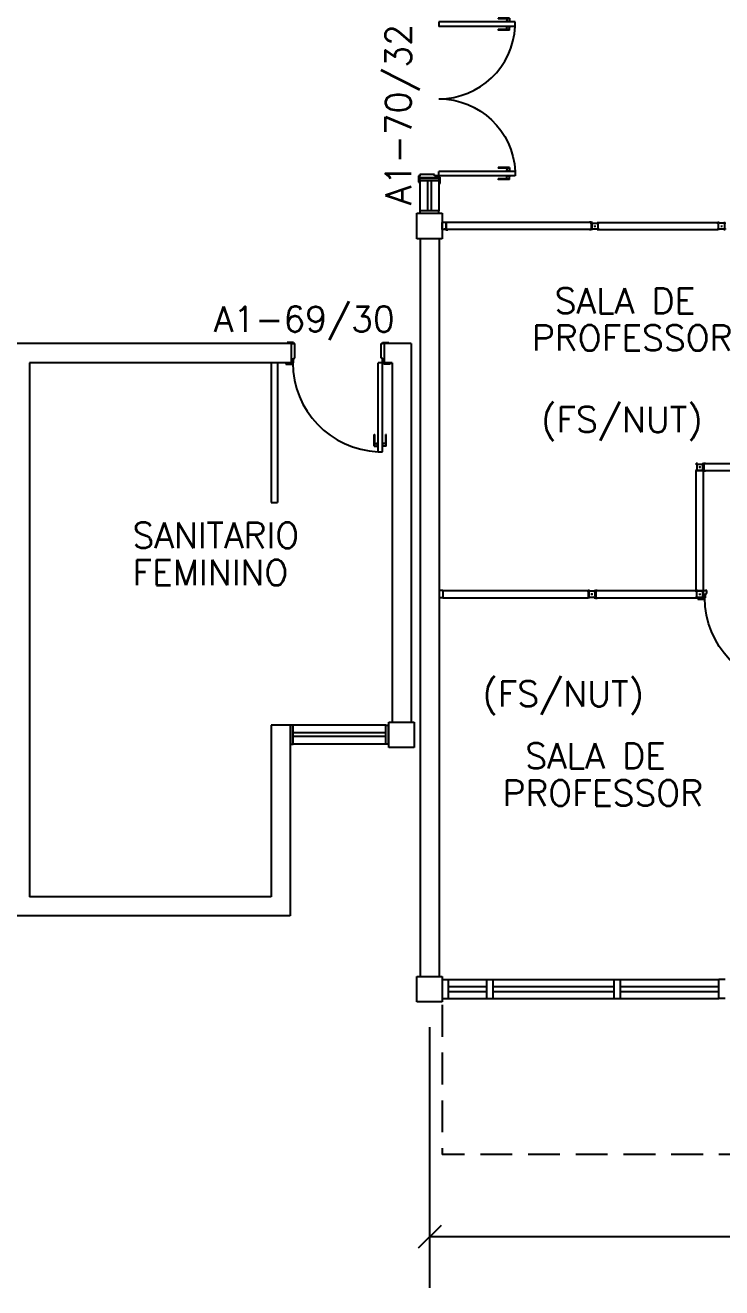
# Model space of a CAD drawing. Header units: millimetres. Extents: x 4436 to 4619, y 1272 to 1428.
# Drawn here: x 4502.29 to 4507.76, y 1294.45 to 1304.38 of the extents above; entities that cross this region are included whole.
import ezdxf

# ---------------------------------------------------------------- set-up
doc = ezdxf.new("R2010")
doc.units = ezdxf.units.MM
doc.linetypes.add('HIDDEN', pattern=[0.375, 0.25, -0.125])
for name, color, linetype in [('ALV', 2, 'Continuous'), ('DIV2', 2, 'Continuous'), ('DIVC', 2, 'Continuous'), ('ENDEREÇO', 2, 'Continuous'), ('ESTR', 3, 'Continuous'), ('JANELA', 1, 'Continuous'), ('MACANETA', 2, 'Continuous'), ('MARCO', 2, 'Continuous'), ('PORTA', 2, 'Continuous'), ('PROJ', 1, 'HIDDEN'), ('TEXTO', 2, 'Continuous'), ('TXT CENTRO DE CUSTO', 2, 'Continuous')]:
    doc.layers.add(name, color=color, linetype=linetype)
doc.styles.add('1-200', font='simplex.shx', dxfattribs={"height": 0.4})
doc.styles.add('UNB1-100', font='simplex.shx', dxfattribs={"height": 0.2})
doc.dimstyles.new('1-200', dxfattribs={"dimtxt": 0.4, "dimasz": 0.18, "dimexe": 0.4, "dimexo": 0.2, "dimgap": 0.09, "dimtad": 1, "dimdec": 4, "dimzin": 0, "dimdsep": 46, "dimtxsty": '1-200', "dimblk": 'OBLIQUE', "dimcen": 0.09, "dimclrd": 1, "dimclre": 1, "dimclrt": 256, "dimadec": 0, "dimazin": 0, "dimtfac": 1, "dimtdec": 4, "dimtix": 1, "dimtofl": 0, "dimtmove": 0, "dimatfit": 3, "dimldrblk": 'OBLIQUE', "dimfxl": 0.18, "dimtolj": 1, "dimtzin": 0, "dimarcsym": 0})

# ---------------------------------------------------------------- blocks, each defined once
blk = doc.blocks.new('DOOR70')
at = {"layer": 'MACANETA', "color": 1}
for p, q in [((-0.015, -0.565), (-0.01, -0.565)), ((-0.015, -0.655), (-0.015, -0.565)), ((-0.01, -0.655), (-0.01, -0.565)), ((0.08, -0.565), (0.075, -0.565)), ((0.075, -0.655), (0.075, -0.565)), ((0.08, -0.655), (0.08, -0.565)), ((-0.015, -0.655), (0.012, -0.655)), ((-0.01, -0.635), (0.012, -0.635)), ((0.012, -0.6625), (0.012, -0.6275)), ((0.012, -0.6275), (0.015, -0.6275)), ((0.012, -0.6625), (0.015, -0.6625)), ((0.053, -0.6275), (0.05, -0.6275)), ((0.053, -0.6625), (0.05, -0.6625)), ((0.053, -0.6625), (0.053, -0.6275)), ((0.075, -0.635), (0.053, -0.635)), ((0.08, -0.655), (0.053, -0.655))]:
    blk.add_line(p, q, dxfattribs=at)
at = {"layer": 'PORTA'}
for p, q in [((0.015, -0.7), (0.015, 0)), ((0.015, 0), (0.05, 0)), ((0.05, -0.7), (0.05, 0)), ((0.05, -0.7), (0.015, -0.7))]:
    blk.add_line(p, q, dxfattribs=at)
at = {"layer": 'PORTA', "color": 1}
blk.add_arc((0.02, 0), 0.7, 272.4563, 0, dxfattribs=at)
blk = doc.blocks.new('DOOR-70')
at = {"layer": 'MACANETA', "color": 1}
for p, q in [((-0.08, -0.655), (-0.08, -0.565)), ((-0.08, -0.565), (-0.075, -0.565)), ((-0.075, -0.655), (-0.075, -0.565)), ((0.01, -0.655), (0.01, -0.565)), ((0.015, -0.565), (0.01, -0.565)), ((0.015, -0.655), (0.015, -0.565)), ((-0.08, -0.655), (-0.053, -0.655)), ((-0.075, -0.635), (-0.053, -0.635)), ((-0.053, -0.6275), (-0.05, -0.6275)), ((-0.053, -0.6625), (-0.053, -0.6275)), ((-0.053, -0.6625), (-0.05, -0.6625)), ((-0.012, -0.6275), (-0.015, -0.6275)), ((-0.012, -0.6625), (-0.015, -0.6625)), ((-0.012, -0.6625), (-0.012, -0.6275)), ((0.01, -0.635), (-0.012, -0.635)), ((0.015, -0.655), (-0.012, -0.655))]:
    blk.add_line(p, q, dxfattribs=at)
at = {"layer": 'PORTA'}
for p, q in [((-0.05, -0.7), (-0.05, 0)), ((-0.015, 0), (-0.05, 0)), ((-0.015, -0.7), (-0.015, 0)), ((-0.05, -0.7), (-0.015, -0.7))]:
    blk.add_line(p, q, dxfattribs=at)
at = {"layer": 'PORTA', "color": 1}
blk.add_arc((-0.02, 0), 0.7, 180, 267.5437, dxfattribs=at)
blk = doc.blocks.new('DIV10')
for p, q in [((-0.0051, 0), (0.0051, 0)), ((0, -0.0051), (0, 0.0051)), ((0.0285, 0.0285), (0.9715, 0.0285)), ((0.0285, -0.0285), (0.0285, 0.0285)), ((0.9715, -0.0285), (0.9715, 0.0285)), ((0.9949, 0), (1.0051, 0)), ((1, -0.0051), (1, 0.0051)), ((0.0285, -0.0285), (0.9715, -0.0285))]:
    blk.add_line(p, q)
blk = doc.blocks.new('DIV12')
for p, q in [((-0.0051, 0), (0.0051, 0)), ((0, -0.0051), (0, 0.0051)), ((0.0285, 0.0285), (1.1715, 0.0285)), ((0.0285, -0.0285), (0.0285, 0.0285)), ((1.1715, -0.0285), (1.1715, 0.0285)), ((1.1949, 0), (1.2051, 0)), ((1.2, -0.0051), (1.2, 0.0051)), ((0.0285, -0.0285), (1.1715, -0.0285))]:
    blk.add_line(p, q)
blk = doc.blocks.new('IMTT')
for p, q in [((-0.0049, 0), (0.0049, 0)), ((0.0285, 0.0285), (0, 0.0285)), ((0, -0.0285), (0, 0.0285)), ((0.0285, -0.0285), (0, -0.0285))]:
    blk.add_line(p, q)
blk = doc.blocks.new('MTT')
for p, q in [((-0.0285, 0.0185), (-0.0285, 0.0285)), ((-0.0185, 0.0285), (-0.0285, 0.0285)), ((-0.0235, 0.0185), (-0.0285, 0.0185)), ((-0.0235, 0.0185), (-0.0235, -0.0185)), ((-0.0185, 0.0235), (-0.0185, 0.0285)), ((-0.0185, 0.0235), (0.0185, 0.0235)), ((-0.0049, 0), (0.0049, 0)), ((0, -0.0049), (0, 0.0049)), ((0.0185, 0.0235), (0.0185, 0.0285)), ((0.0185, 0.0285), (0.0285, 0.0285)), ((0.0235, 0.0185), (0.0285, 0.0185)), ((0.0235, 0.0185), (0.0235, -0.0185)), ((0.0285, 0.0185), (0.0285, 0.0285)), ((-0.0285, -0.0185), (-0.0235, -0.0185)), ((-0.0285, -0.0185), (-0.0285, -0.0285)), ((-0.0185, -0.0285), (-0.0285, -0.0285)), ((0.0185, -0.0235), (-0.0185, -0.0235)), ((-0.0185, -0.0235), (-0.0185, -0.0285)), ((0.0185, -0.0235), (0.0185, -0.0285)), ((0.0185, -0.0285), (0.0285, -0.0285)), ((0.0285, -0.0185), (0.0235, -0.0185)), ((0.0285, -0.0185), (0.0285, -0.0285))]:
    blk.add_line(p, q)
blk = doc.blocks.new('DOOR-60')
at = {"layer": 'MACANETA', "color": 1}
for p, q in [((-0.08, -0.555), (-0.08, -0.465)), ((-0.08, -0.465), (-0.075, -0.465)), ((-0.075, -0.555), (-0.075, -0.465)), ((0.01, -0.555), (0.01, -0.465)), ((0.015, -0.465), (0.01, -0.465)), ((0.015, -0.555), (0.015, -0.465)), ((-0.08, -0.555), (-0.053, -0.555)), ((-0.075, -0.535), (-0.053, -0.535)), ((-0.053, -0.5275), (-0.05, -0.5275)), ((-0.053, -0.5625), (-0.053, -0.5275)), ((-0.053, -0.5625), (-0.05, -0.5625)), ((-0.012, -0.5275), (-0.015, -0.5275)), ((-0.012, -0.5625), (-0.015, -0.5625)), ((-0.012, -0.5625), (-0.012, -0.5275)), ((0.01, -0.535), (-0.012, -0.535)), ((0.015, -0.555), (-0.012, -0.555))]:
    blk.add_line(p, q, dxfattribs=at)
at = {"layer": 'PORTA'}
for p, q in [((-0.05, -0.6), (-0.05, 0)), ((-0.015, 0), (-0.05, 0)), ((-0.015, -0.6), (-0.015, 0)), ((-0.05, -0.6), (-0.015, -0.6))]:
    blk.add_line(p, q, dxfattribs=at)
at = {"layer": 'PORTA', "color": 1}
blk.add_arc((-0.02, 0), 0.6, 180, 267.13401, dxfattribs=at)
blk = doc.blocks.new('_Oblique')
at = {"color": 0, "linetype": 'ByBlock', "lineweight": -2}
blk.add_line((-0.5, -0.5), (0.5, 0.5), dxfattribs=at)
blk = doc.blocks.new('*D64')
at = {"layer": 'DEFPOINTS', "color": 0, "transparency": 16777216}
for p in [(4505.4644, 1296.6984), (4511.4644, 1296.6984), (4505.4644, 1294.8498)]:
    blk.add_point(p, dxfattribs=at)
at = {"layer": 'TXT CENTRO DE CUSTO', "color": 1, "lineweight": -2, "transparency": 16777216}
for p, q in [((4505.4644, 1296.4984), (4505.4644, 1294.4498)), ((4511.4644, 1296.4984), (4511.4644, 1294.4498)), ((4511.4644, 1294.8498), (4505.4644, 1294.8498))]:
    blk.add_line(p, q, dxfattribs=at)
at = {"layer": 'TXT CENTRO DE CUSTO', "color": 1, "lineweight": -2, "transparency": 16777216, "xscale": 0.18, "yscale": 0.18, "zscale": 0.18, "rotation": 180}
blk.add_blockref('_Oblique', (4505.4644, 1294.8498), dxfattribs=at)
at = {"layer": 'TXT CENTRO DE CUSTO', "color": 1, "lineweight": -2, "transparency": 16777216, "xscale": 0.18, "yscale": 0.18, "zscale": 0.18}
blk.add_blockref('_Oblique', (4511.4644, 1294.8498), dxfattribs=at)
at = {"layer": 'TXT CENTRO DE CUSTO', "transparency": 16777216, "insert": (4508.4644, 1295.1398), "char_height": 0.4, "attachment_point": 5, "style": '1-200'}
blk.add_mtext('\\A1;FS', dxfattribs=at)

msp = doc.modelspace()

# ---------------------------------------------------------------- linework, layer by layer
at = {"layer": 'ALV'}
for p, q in [((4505.38781, 1303.17333), (4505.38781, 1303.17833)), ((4505.53781, 1303.17833), (4505.38781, 1303.17833)), ((4505.53781, 1303.17333), (4505.38781, 1303.17333)), ((4505.53781, 1303.17333), (4505.53781, 1303.17833)), ((4505.38941, 1302.69845), (4505.38941, 1296.89845)), ((4505.53941, 1302.69845), (4505.53941, 1296.89845)), ((4504.37941, 1301.87345), (4500.10941, 1301.87345)), ((4504.37941, 1301.72345), (4504.37941, 1301.87345)), ((4505.31941, 1301.87345), (4505.10941, 1301.87345)), ((4505.10941, 1301.72345), (4505.10941, 1301.87345)), ((4505.31941, 1301.87345), (4505.31941, 1298.89845)), ((4502.31941, 1301.72345), (4502.31941, 1297.52345)), ((4504.37941, 1301.72345), (4502.31941, 1301.72345)), ((4505.16941, 1301.72345), (4505.10941, 1301.72345)), ((4505.16941, 1301.72345), (4505.16941, 1298.89845)), ((4504.21941, 1298.87345), (4504.21941, 1297.52345)), ((4504.37191, 1298.87345), (4504.21941, 1298.87345)), ((4504.36941, 1298.87345), (4504.36941, 1297.37345)), ((4504.37191, 1298.87345), (4504.37191, 1298.72345)), ((4505.14191, 1298.72345), (4505.14191, 1298.87345)), ((4505.14441, 1298.87345), (4505.14191, 1298.87345)), ((4504.37191, 1298.72345), (4504.36941, 1298.72345)), ((4505.14441, 1298.72345), (4505.14191, 1298.72345)), ((4504.21941, 1297.52345), (4502.31941, 1297.52345)), ((4504.36941, 1297.37345), (4500.11941, 1297.37345)), ((4505.56441, 1296.87345), (4505.61441, 1296.87345)), ((4505.61441, 1296.72345), (4505.61441, 1296.87345)), ((4505.91441, 1296.72345), (4505.91441, 1296.87345)), ((4505.91441, 1296.87345), (4505.96441, 1296.87345)), ((4505.96441, 1296.72345), (4505.96441, 1296.87345)), ((4506.91441, 1296.72345), (4506.91441, 1296.87345)), ((4506.91441, 1296.87345), (4506.96441, 1296.87345)), ((4506.96441, 1296.72345), (4506.96441, 1296.87345)), ((4507.73941, 1296.72345), (4507.73941, 1296.87345)), ((4507.78941, 1296.87345), (4507.73941, 1296.87345)), ((4505.56441, 1296.72345), (4505.61441, 1296.72345)), ((4505.91441, 1296.72345), (4505.96441, 1296.72345)), ((4506.91441, 1296.72345), (4506.96441, 1296.72345)), ((4507.78941, 1296.72345), (4507.73941, 1296.72345))]:
    msp.add_line(p, q, dxfattribs=at)
at = {"layer": 'DIV2'}
for p, q in [((4505.58791, 1302.81695), (4505.59291, 1302.81695)), ((4505.58791, 1302.81495), (4505.58791, 1302.81695)), ((4505.58791, 1302.81495), (4505.59291, 1302.81495)), ((4505.58791, 1302.78195), (4505.59291, 1302.78195)), ((4505.58791, 1302.77995), (4505.58791, 1302.78195)), ((4505.58791, 1302.77995), (4505.59291, 1302.77995)), ((4505.59291, 1302.82895), (4505.6073, 1302.82895)), ((4505.59291, 1302.82895), (4505.59291, 1302.81695)), ((4505.59291, 1302.81495), (4505.59291, 1302.78195)), ((4505.59291, 1302.77995), (4505.59291, 1302.76795)), ((4505.59291, 1302.76795), (4505.6073, 1302.76795)), ((4506.73391, 1302.82695), (4505.59491, 1302.82695)), ((4505.59491, 1302.82695), (4505.59491, 1302.76995)), ((4506.73391, 1302.76995), (4505.59491, 1302.76995)), ((4505.6073, 1302.82695), (4505.6073, 1302.82895)), ((4505.6073, 1302.76795), (4505.6073, 1302.76995)), ((4506.73591, 1302.82895), (4506.72153, 1302.82895)), ((4506.72153, 1302.82695), (4506.72153, 1302.82895)), ((4506.72153, 1302.76795), (4506.72153, 1302.76995)), ((4506.73591, 1302.76795), (4506.72153, 1302.76795)), ((4506.73391, 1302.82695), (4506.73391, 1302.76995)), ((4506.73591, 1302.82895), (4506.73591, 1302.81695)), ((4506.74091, 1302.81695), (4506.73591, 1302.81695)), ((4506.74091, 1302.81495), (4506.73591, 1302.81495)), ((4506.73591, 1302.81495), (4506.73591, 1302.78195)), ((4506.74091, 1302.78195), (4506.73591, 1302.78195)), ((4506.74091, 1302.77995), (4506.73591, 1302.77995)), ((4506.73591, 1302.77995), (4506.73591, 1302.76795)), ((4506.74091, 1302.81495), (4506.74091, 1302.81695)), ((4506.74091, 1302.77995), (4506.74091, 1302.78195)), ((4506.75931, 1302.79845), (4506.76951, 1302.79845)), ((4506.76441, 1302.80355), (4506.76441, 1302.79335)), ((4506.79291, 1302.82695), (4507.73121, 1302.82695)), ((4506.79291, 1302.76995), (4507.73121, 1302.76995)), ((4504.21941, 1301.72345), (4504.21941, 1300.62345)), ((4504.26941, 1301.72345), (4504.26941, 1300.62345)), ((4507.58486, 1300.90347), (4507.59506, 1300.90347)), ((4507.58996, 1300.90857), (4507.58996, 1300.89837)), ((4507.61346, 1300.92197), (4507.61846, 1300.92197)), ((4507.61346, 1300.91997), (4507.61346, 1300.92197)), ((4507.61346, 1300.91997), (4507.61846, 1300.91997)), ((4507.61346, 1300.88697), (4507.61846, 1300.88697)), ((4507.61346, 1300.88497), (4507.61346, 1300.88697)), ((4507.61346, 1300.88497), (4507.61846, 1300.88497)), ((4507.61846, 1300.93397), (4507.63285, 1300.93397)), ((4507.61846, 1300.93397), (4507.61846, 1300.92197)), ((4507.61846, 1300.91997), (4507.61846, 1300.88697)), ((4507.61846, 1300.88497), (4507.61846, 1300.87297)), ((4507.62046, 1300.93197), (4508.60846, 1300.93197)), ((4507.62046, 1300.93197), (4507.62046, 1300.87497)), ((4507.63285, 1300.93197), (4507.63285, 1300.93397)), ((4507.61846, 1300.87297), (4507.63285, 1300.87297)), ((4507.62046, 1300.87497), (4508.60846, 1300.87497)), ((4507.63285, 1300.87297), (4507.63285, 1300.87497)), ((4504.21941, 1300.62345), (4504.26941, 1300.62345)), ((4506.7348, 1299.90345), (4506.745, 1299.90345)), ((4506.7399, 1299.90855), (4506.7399, 1299.89835)), ((4506.7634, 1299.92195), (4506.7684, 1299.92195)), ((4506.7634, 1299.91995), (4506.7634, 1299.92195)), ((4506.7634, 1299.91995), (4506.7684, 1299.91995)), ((4506.7634, 1299.88695), (4506.7684, 1299.88695)), ((4506.7634, 1299.88495), (4506.7634, 1299.88695)), ((4506.7634, 1299.88495), (4506.7684, 1299.88495)), ((4506.7684, 1299.93395), (4506.78278, 1299.93395)), ((4506.7684, 1299.93395), (4506.7684, 1299.92195)), ((4506.7684, 1299.91995), (4506.7684, 1299.88695)), ((4506.7684, 1299.88495), (4506.7684, 1299.87295)), ((4506.7704, 1299.93195), (4507.6184, 1299.93195)), ((4506.7704, 1299.93195), (4506.7704, 1299.87495)), ((4506.78278, 1299.93195), (4506.78278, 1299.93395)), ((4507.6184, 1299.93195), (4507.6334, 1299.93195)), ((4507.6184, 1299.87495), (4507.6184, 1299.93195)), ((4507.6434, 1299.93195), (4507.6334, 1299.93195)), ((4507.6334, 1299.90995), (4507.6434, 1299.90995)), ((4507.6334, 1299.87495), (4507.6334, 1299.90995)), ((4507.6434, 1299.90995), (4507.6434, 1299.93195)), ((4506.7684, 1299.87295), (4506.78278, 1299.87295)), ((4506.7704, 1299.87495), (4507.6184, 1299.87495)), ((4506.78278, 1299.87295), (4506.78278, 1299.87495)), ((4507.5734, 1299.87495), (4507.5734, 1299.86495)), ((4507.5734, 1299.86495), (4507.6234, 1299.86495)), ((4507.6184, 1299.87495), (4507.6234, 1299.87495)), ((4507.6234, 1299.87495), (4507.6334, 1299.87495)), ((4507.6234, 1299.86495), (4507.6234, 1299.87495))]:
    msp.add_line(p, q, dxfattribs=at)
at = {"layer": 'ESTR'}
for p, q in [((4505.36441, 1302.69845), (4505.36441, 1302.89845)), ((4505.36441, 1302.89845), (4505.56441, 1302.89845)), ((4505.56441, 1302.89845), (4505.56441, 1302.69845)), ((4505.56441, 1302.69845), (4505.36441, 1302.69845)), ((4505.14441, 1298.69845), (4505.14441, 1298.89845)), ((4505.14441, 1298.89845), (4505.34441, 1298.89845)), ((4505.34441, 1298.89845), (4505.34441, 1298.69845)), ((4505.34441, 1298.69845), (4505.14441, 1298.69845)), ((4505.36441, 1296.69845), (4505.36441, 1296.89845)), ((4505.36441, 1296.89845), (4505.56441, 1296.89845)), ((4505.56441, 1296.89845), (4505.56441, 1296.69845)), ((4505.56441, 1296.69845), (4505.36441, 1296.69845))]:
    msp.add_line(p, q, dxfattribs=at)
at = {"layer": 'JANELA', "color": 3}
for p, q in [((4505.38781, 1303.15333), (4505.38781, 1303.17333)), ((4505.53781, 1303.17333), (4505.53781, 1303.15333)), ((4505.53781, 1303.15333), (4505.38781, 1303.15333)), ((4505.38781, 1302.91833), (4505.38781, 1302.89833)), ((4505.53781, 1302.91833), (4505.38781, 1302.91833)), ((4505.53781, 1302.89833), (4505.53781, 1302.91833)), ((4504.39191, 1298.87345), (4504.37191, 1298.87345)), ((4504.39191, 1298.72345), (4504.39191, 1298.87345)), ((4505.12191, 1298.72345), (4505.12191, 1298.87345)), ((4505.12191, 1298.87345), (4505.14191, 1298.87345)), ((4504.37191, 1298.72345), (4504.39191, 1298.72345)), ((4505.14191, 1298.72345), (4505.12191, 1298.72345))]:
    msp.add_line(p, q, dxfattribs=at)
at = {"layer": 'JANELA'}
for p, q in [((4505.38781, 1303.15333), (4505.38781, 1302.91833)), ((4505.44781, 1303.15333), (4505.44781, 1302.91833)), ((4505.47781, 1303.15333), (4505.47781, 1302.91833)), ((4505.53781, 1303.15333), (4505.53781, 1302.91833)), ((4505.12191, 1298.87345), (4504.39191, 1298.87345)), ((4505.12191, 1298.81345), (4504.39191, 1298.81345)), ((4505.12191, 1298.78345), (4504.39191, 1298.78345)), ((4505.12191, 1298.72345), (4504.39191, 1298.72345))]:
    msp.add_line(p, q, dxfattribs=at)
at = {"layer": 'JANELA', "color": 1}
for p, q in [((4505.61441, 1296.87345), (4505.91441, 1296.87345)), ((4505.61441, 1296.81845), (4505.91441, 1296.81845)), ((4505.96441, 1296.87345), (4506.91441, 1296.87345)), ((4505.96441, 1296.81845), (4506.91441, 1296.81845)), ((4506.96441, 1296.87345), (4507.73941, 1296.87345)), ((4506.96441, 1296.81845), (4507.73941, 1296.81845)), ((4505.61441, 1296.77845), (4505.91441, 1296.77845)), ((4505.61441, 1296.72345), (4505.91441, 1296.72345)), ((4505.96441, 1296.77845), (4506.91441, 1296.77845)), ((4505.96441, 1296.72345), (4506.91441, 1296.72345)), ((4506.96441, 1296.77845), (4507.73941, 1296.77845)), ((4506.96441, 1296.72345), (4507.73941, 1296.72345))]:
    msp.add_line(p, q, dxfattribs=at)
at = {"layer": 'MARCO'}
for p, q in [((4505.38781, 1303.19333), (4505.37781, 1303.19333)), ((4505.37781, 1303.19333), (4505.37781, 1303.14333)), ((4505.50281, 1303.20333), (4505.38781, 1303.20333)), ((4505.38781, 1303.20333), (4505.38781, 1303.19333)), ((4505.38781, 1303.17833), (4505.38781, 1303.19333)), ((4505.50281, 1303.19333), (4505.50281, 1303.20333)), ((4505.53781, 1303.19333), (4505.50281, 1303.19333)), ((4505.53781, 1303.18333), (4505.53781, 1303.19333)), ((4505.54781, 1303.18333), (4505.53781, 1303.18333)), ((4505.53781, 1303.17833), (4505.53781, 1303.18333)), ((4505.54781, 1303.13333), (4505.54781, 1303.18333)), ((4505.37781, 1303.14333), (4505.38781, 1303.14333)), ((4505.53781, 1303.13333), (4505.54781, 1303.13333)), ((4504.39441, 1301.88345), (4504.34441, 1301.88345)), ((4504.34441, 1301.88345), (4504.34441, 1301.87345)), ((4504.39441, 1301.88345), (4504.34441, 1301.88345)), ((4504.34441, 1301.88345), (4504.34441, 1301.87345)), ((4504.37941, 1301.87345), (4504.39441, 1301.87345)), ((4504.37941, 1301.87345), (4504.39441, 1301.87345)), ((4504.39441, 1301.87345), (4504.39441, 1301.88345)), ((4504.39441, 1301.87345), (4504.39441, 1301.88345)), ((4504.40441, 1301.87345), (4504.39441, 1301.87345)), ((4504.40441, 1301.87345), (4504.39441, 1301.87345)), ((4504.40441, 1301.75845), (4504.40441, 1301.87345)), ((4504.40441, 1301.75845), (4504.40441, 1301.87345)), ((4505.08441, 1301.75845), (4505.08441, 1301.87345)), ((4505.08441, 1301.87345), (4505.09441, 1301.87345)), ((4505.08441, 1301.87345), (4505.09441, 1301.87345)), ((4505.08441, 1301.75845), (4505.08441, 1301.87345)), ((4505.09441, 1301.87345), (4505.09441, 1301.88345)), ((4505.09441, 1301.88345), (4505.14441, 1301.88345)), ((4505.09441, 1301.87345), (4505.09441, 1301.88345)), ((4505.09441, 1301.88345), (4505.14441, 1301.88345)), ((4505.10941, 1301.87345), (4505.09441, 1301.87345)), ((4505.10941, 1301.87345), (4505.09441, 1301.87345)), ((4505.14441, 1301.88345), (4505.14441, 1301.87345)), ((4505.14441, 1301.88345), (4505.14441, 1301.87345)), ((4504.33441, 1301.72345), (4504.33441, 1301.71345)), ((4504.33441, 1301.72345), (4504.33441, 1301.71345)), ((4504.33441, 1301.71345), (4504.38441, 1301.71345)), ((4504.33441, 1301.71345), (4504.38441, 1301.71345)), ((4504.37941, 1301.72345), (4504.38441, 1301.72345)), ((4504.37941, 1301.72345), (4504.38441, 1301.72345)), ((4504.38441, 1301.71345), (4504.38441, 1301.72345)), ((4504.38441, 1301.72345), (4504.39441, 1301.72345)), ((4504.38441, 1301.71345), (4504.38441, 1301.72345)), ((4504.38441, 1301.72345), (4504.39441, 1301.72345)), ((4504.39441, 1301.72345), (4504.39441, 1301.75845)), ((4504.39441, 1301.75845), (4504.40441, 1301.75845)), ((4504.39441, 1301.72345), (4504.39441, 1301.75845)), ((4504.39441, 1301.75845), (4504.40441, 1301.75845)), ((4505.09441, 1301.75845), (4505.08441, 1301.75845)), ((4505.09441, 1301.75845), (4505.08441, 1301.75845)), ((4505.09441, 1301.72345), (4505.09441, 1301.75845)), ((4505.09441, 1301.72345), (4505.09441, 1301.75845)), ((4505.10441, 1301.72345), (4505.09441, 1301.72345)), ((4505.10441, 1301.72345), (4505.09441, 1301.72345)), ((4505.10441, 1301.71345), (4505.10441, 1301.72345)), ((4505.10941, 1301.72345), (4505.10441, 1301.72345)), ((4505.10441, 1301.71345), (4505.10441, 1301.72345)), ((4505.10941, 1301.72345), (4505.10441, 1301.72345)), ((4505.15441, 1301.71345), (4505.10441, 1301.71345)), ((4505.15441, 1301.71345), (4505.10441, 1301.71345)), ((4505.15441, 1301.72345), (4505.15441, 1301.71345)), ((4505.15441, 1301.72345), (4505.15441, 1301.71345))]:
    msp.add_line(p, q, dxfattribs=at)
at = {"layer": 'PROJ', "linetype": 'HIDDEN'}
for p in [(4505.56441, 1296.67345), (4511.36441, 1295.49845)]:
    msp.add_line(p, (4505.56441, 1295.49845), dxfattribs=at)

# ---------------------------------------------------------------- block references
at = {"layer": 'DIV2'}
for name, p in [('IMTT', (4505.56441, 1302.79845)), ('MTT', (4506.76441, 1302.79845))]:
    msp.add_blockref(name, p, dxfattribs=at)
at = {"layer": 'DIV2', "rotation": 270}
msp.add_blockref('MTT', (4507.75971, 1302.79845), dxfattribs=at)
at = {"layer": 'DIV2', "xscale": -1}
for name, p, rotation in [('MTT', (4507.58994, 1300.90347), 90), ('DIV10', (4507.58994, 1299.90347), 270), ('DIV12', (4505.53941, 1299.90345), 180), ('IMTT', (4505.53941, 1299.90345), 180), ('MTT', (4507.58994, 1299.90347), 180)]:
    msp.add_blockref(name, p, dxfattribs=dict(at, rotation=rotation))
msp.add_blockref('MTT', (4506.73941, 1299.90345), dxfattribs=at)
at = {"layer": 'DIVC', "xscale": -1, "rotation": 359.9999999948552}
msp.add_blockref('DOOR70', (4508.3484, 1299.87495), dxfattribs=at)
at = {"layer": 'PORTA', "rotation": 90.0000000025723}
msp.add_blockref('DOOR-60', (4505.53781, 1304.41834), dxfattribs=at)
at = {"layer": 'PORTA', "xscale": -1, "rotation": 89.99999999742766}
msp.add_blockref('DOOR-60', (4505.53781, 1303.17833), dxfattribs=at)
at = {"layer": 'PORTA'}
msp.add_blockref('DOOR-70', (4505.10941, 1301.72345), dxfattribs=at)

# ---------------------------------------------------------------- texts
at = {"layer": 'ENDEREÇO', "style": 'UNB1-100'}
msp.add_text('A1-70/32', height=0.2, rotation=90, dxfattribs=at).set_placement((4505.31882, 1302.96384))
msp.add_text('A1-69/30', height=0.2, dxfattribs=at).set_placement((4503.7675, 1301.96685))
at = {"layer": 'TEXTO', "style": 'UNB1-100'}
for s, p in [('SALA DE', (4506.4473, 1302.11034)), ('PROFESSOR', (4506.26892, 1301.81873)), ('(FS/NUT)', (4506.34166, 1301.17704)), ('SANITARIO', (4503.12859, 1300.2662)), ('FEMININO', (4503.12859, 1299.97366)), ('(FS/NUT)', (4505.87964, 1299.02036)), ('SALA DE', (4506.21597, 1298.5316)), ('PROFESSOR', (4506.03758, 1298.23999))]:
    msp.add_text(s, height=0.2, dxfattribs=at).set_placement(p)

# ---------------------------------------------------------------- dimensions: what is measured, and where the dimension line sits
at = {"layer": 'TXT CENTRO DE CUSTO'}
dim = msp.add_linear_dim(base=(4505.46441, 1294.84984), p1=(4511.46441, 1296.69845), p2=(4505.46441, 1296.69845), text='FS', dimstyle='1-200', dxfattribs=at)
dim.commit()
dim.dimension.update_dxf_attribs({"geometry": '*D64', "text_midpoint": (4508.46441, 1295.13984)})

doc.saveas('drawing.dxf')
